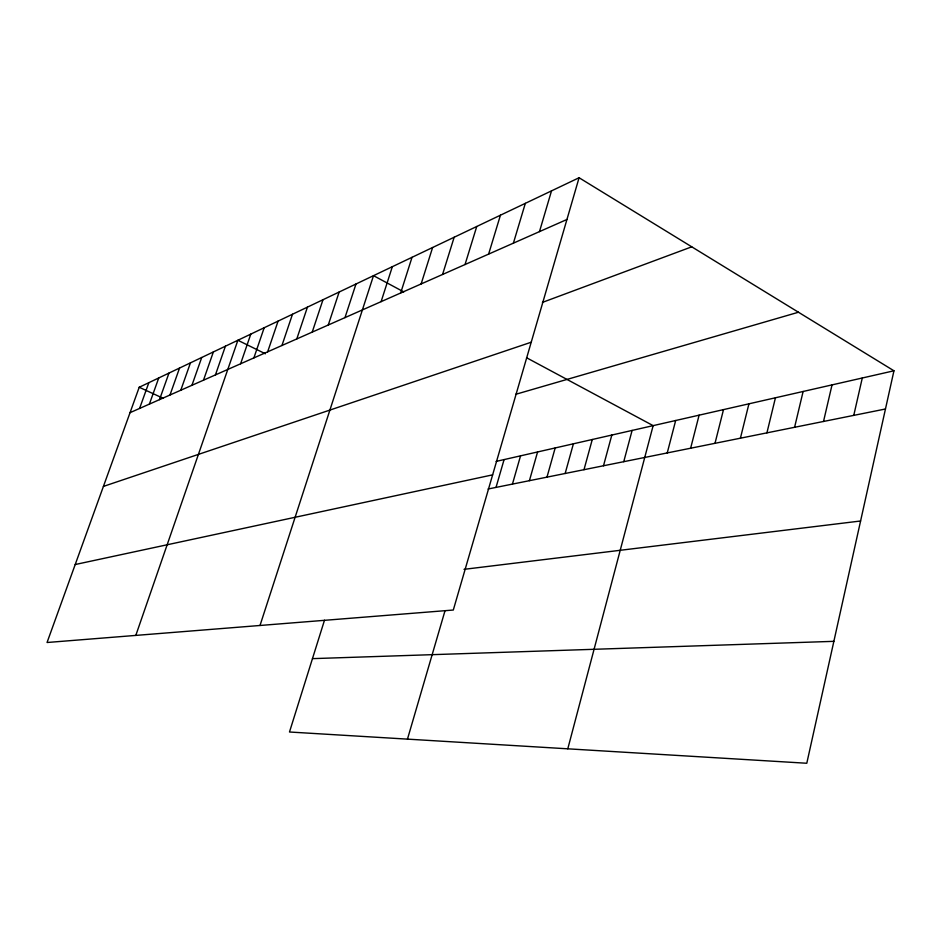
<?xml version="1.0" encoding="UTF-8"?>
<svg xmlns="http://www.w3.org/2000/svg" width="941" height="941" viewBox="0 0 941 941"><rect width="100%" height="100%" fill="white"/><g stroke="black" fill="none" stroke-linecap="round" stroke-linejoin="round"><path stroke-width="1.41" d="M579.08 177.743L453.303 610.027L47.05 642.503L139.221 387.257L579.08 177.743L893.95 370.789L806.79 763.257L289.487 732.004L324.492 620.237M853.769 415.381L862.285 378M823.516 421.474L832.032 384.893M794.592 427.296L803.12 391.48M766.915 432.86L775.443 397.784M740.414 438.2L748.93 403.818M715.007 443.317L723.5 409.606M690.635 448.222L699.104 415.169M667.24 452.939L675.673 420.509M567.788 748.813L653.148 425.638L526.56 357.745M623.742 461.69L632.105 430.425M603.499 465.771L611.826 435.048M583.985 469.7L592.277 439.506M565.153 473.488L573.398 443.799M546.98 477.146L555.178 447.951M529.418 480.675L537.57 451.962M512.445 484.097L520.549 455.832M496.025 487.403L504.082 459.584M407.465 739.132L445.011 610.744M539.475 231.615L551.508 190.882M513.398 243.154L525.325 203.35M488.614 254.105L500.436 215.207M465.03 264.539L476.746 226.499M442.564 274.466L454.162 237.25M421.133 283.947L432.613 247.518M400.666 292.992L412.029 257.316M381.105 301.649L392.338 266.691M260.01 625.483L373.506 275.666L403.771 291.898M344.982 317.623L355.98 284.017M328.268 325.01L339.148 292.028M312.224 332.102L322.986 299.732M296.791 338.936L307.436 307.131M281.947 345.5L292.475 314.259M267.656 351.816L278.077 321.128M253.882 357.909L264.186 327.739M240.602 363.779L250.8 334.114M135.81 635.41L237.885 340.266L265.386 353.781M215.43 374.906L225.417 346.206M203.491 380.188L213.36 351.946M191.94 385.292L201.715 357.498M180.778 390.233L190.447 362.861M169.98 395.008L179.543 368.06M159.511 399.631L168.98 373.083M149.384 404.112L158.747 377.953M139.574 408.453L148.843 382.681M130.046 412.664L566.941 219.476M542.416 302.402L691.753 246.824M103.416 486.415L531.23 342.218M515.621 394.338L798.45 312.236M496.119 461.408L893.95 370.789M75.209 564.529L492.625 474.852M488.085 489.002L885.457 408.994M464.019 569.34L860.592 520.996M312.471 658.641L833.867 641.339M139.221 387.257L163.087 398.255"/></g></svg>
